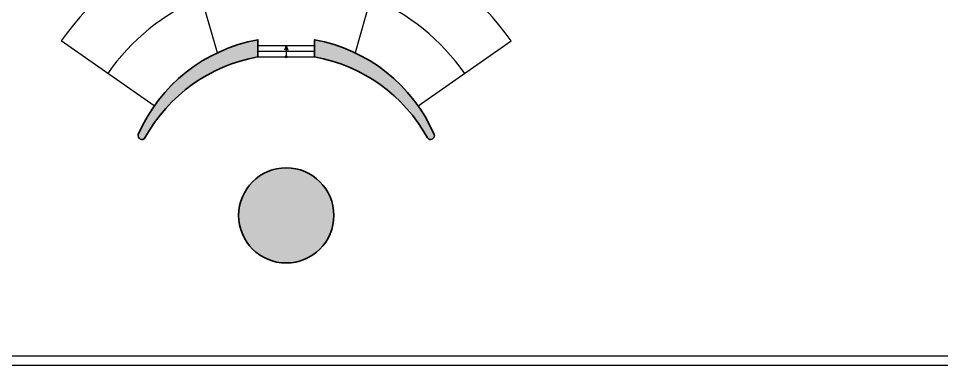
# Model space of a CAD drawing. Header units: inches. Extents: x 2870606 to 3671143, y -733551 to -473558.
# Drawn here: x 3169057 to 3217837, y -545903 to -527553 of the extents above; entities that cross this region are included whole.
import ezdxf

# ---------------------------------------------------------------- set-up
doc = ezdxf.new("R2010")
doc.units = ezdxf.units.IN
doc.header["$MEASUREMENT"] = 0

msp = doc.modelspace()

# ---------------------------------------------------------------- hatches: boundary and pattern name
at = {"lineweight": 30}
h = msp.add_hatch(color=72, dxfattribs=at)
h.dxf.hatch_style = 1
edge = h.paths.add_edge_path()
edge.add_arc((3175578.865874577, -533751.0563728389), 200.0000000000607, 162.5755143917512, 325.2910676832906)
edge.add_arc((3183206.569490129, -537965.589957588), 8515.637559116889, 100.14538592167929, 151.2137245904884, ccw=False)
edge.add_line((3181706.56949013, -529583.1032717504), (3181706.56949013, -528683.1032717502))
edge.add_arc((3183206.569490129, -537065.589957588), 8515.637559117113, 100.1453859216792, 156.655296960517)
edge = h.paths.add_edge_path()
edge.add_arc((3190834.273108011, -533751.056373857), 199.9999999999229, 214.7089279981038, 377.4244807700362)
edge.add_arc((3183206.56949013, -537065.5899575892), 8515.63755911804, 23.34470291396872, 79.85461407831897)
edge.add_line((3184706.56949013, -528683.10327175), (3184706.56949013, -529583.1032717504))
edge.add_arc((3183206.569490129, -537965.5899575899), 8515.637559119128, 28.786275496856774, 79.85461407830729, ccw=False)
at = {"lineweight": 35}
h = msp.add_hatch(color=72, dxfattribs=at)
h.dxf.hatch_style = 1
h.paths.add_polyline_path([(3180690.931931011, -537965.5899575899, 1), (3185722.207049246, -537965.5899575899, 1)])

# ---------------------------------------------------------------- linework, layer by layer
for p, q in [((3179569.322924176, -529365.8159052732), (3177946.569490397, -523683.1305979656)), ((3188466.569490396, -523683.1305979656), (3186843.816056074, -529365.8159052682)), ((3176230.967575155, -532181.2209131728), (3171316.055309421, -528739.7622950665)), ((3190182.171405573, -532181.2209131728), (3195097.083671307, -528739.7622950665)), ((3181706.56949013, -528983.1032717504), (3184706.56949013, -528983.1032717504)), ((3183206.56949013, -528983.1032717504), (3183121.231081145, -529224.1403858262)), ((3183206.56949013, -528983.1032717504), (3183206.56949013, -529533.1032717504)), ((3183206.56949013, -528983.1032717504), (3183291.907899115, -529224.1403858262)), ((3181706.56949013, -529283.1032717504), (3184706.56949013, -529283.1032717504)), ((3181706.56949013, -529583.1032717504), (3184706.56949013, -529583.1032717504))]:
    msp.add_line(p, q)
msp.add_lwpolyline([(3144143.149642226, -545903.2320960597), (3144143.149642226, -491903.2320960597), (3219143.149642225, -491903.2320960597), (3219143.149642225, -545903.2320960597)], close=True)
at = {"lineweight": 30}
msp.add_lwpolyline([(3146143.149642225, -545403.23209606), (3146143.149642225, -492403.2320960597), (3218643.149642225, -492403.2320960597), (3218643.149642225, -545403.23209606)], close=True, dxfattribs=at)
at = {"lineweight": 35, "elevation": 13.30600000009872}
for points in [[(3175388.043385585, -533691.1666600751, 0.8594948242187794), (3175743.276930843, -533864.9379103214, -0.2265903704825125), (3181706.56949013, -529583.1032717504), (3181706.56949013, -528683.1032717502, 0.2516925351590766)], [(3190669.862043165, -533864.9378989447, 0.8594948202767055), (3191025.095602068, -533691.1666772033, 0.2516925357414211), (3184706.56949013, -528683.10327175), (3184706.56949013, -529583.1032717504, -0.2265903700817682)]]:
    msp.add_lwpolyline(points, format="xyb", close=True, dxfattribs=at)
msp.add_circle((3183206.56949013, -529583.1032717504), 50)
at = {"lineweight": 35}
msp.add_circle((3183206.569490129, -537965.5899575899, 13.30600000009872), 2515.637559117924, dxfattribs=at)
for radius, start, end in [(14515.63755911775, 111.3304081515294, 144.9999999975469), (14515.63755911775, 34.99999999978924, 68.6695918458374), (11515.63755911786, 112.8710212635426, 144.9999999975469), (11515.63755911786, 34.99999999678385, 67.12897873552714)]:
    msp.add_arc((3183206.56949013, -537065.5899575887), radius, start, end)

doc.saveas('drawing.dxf')
